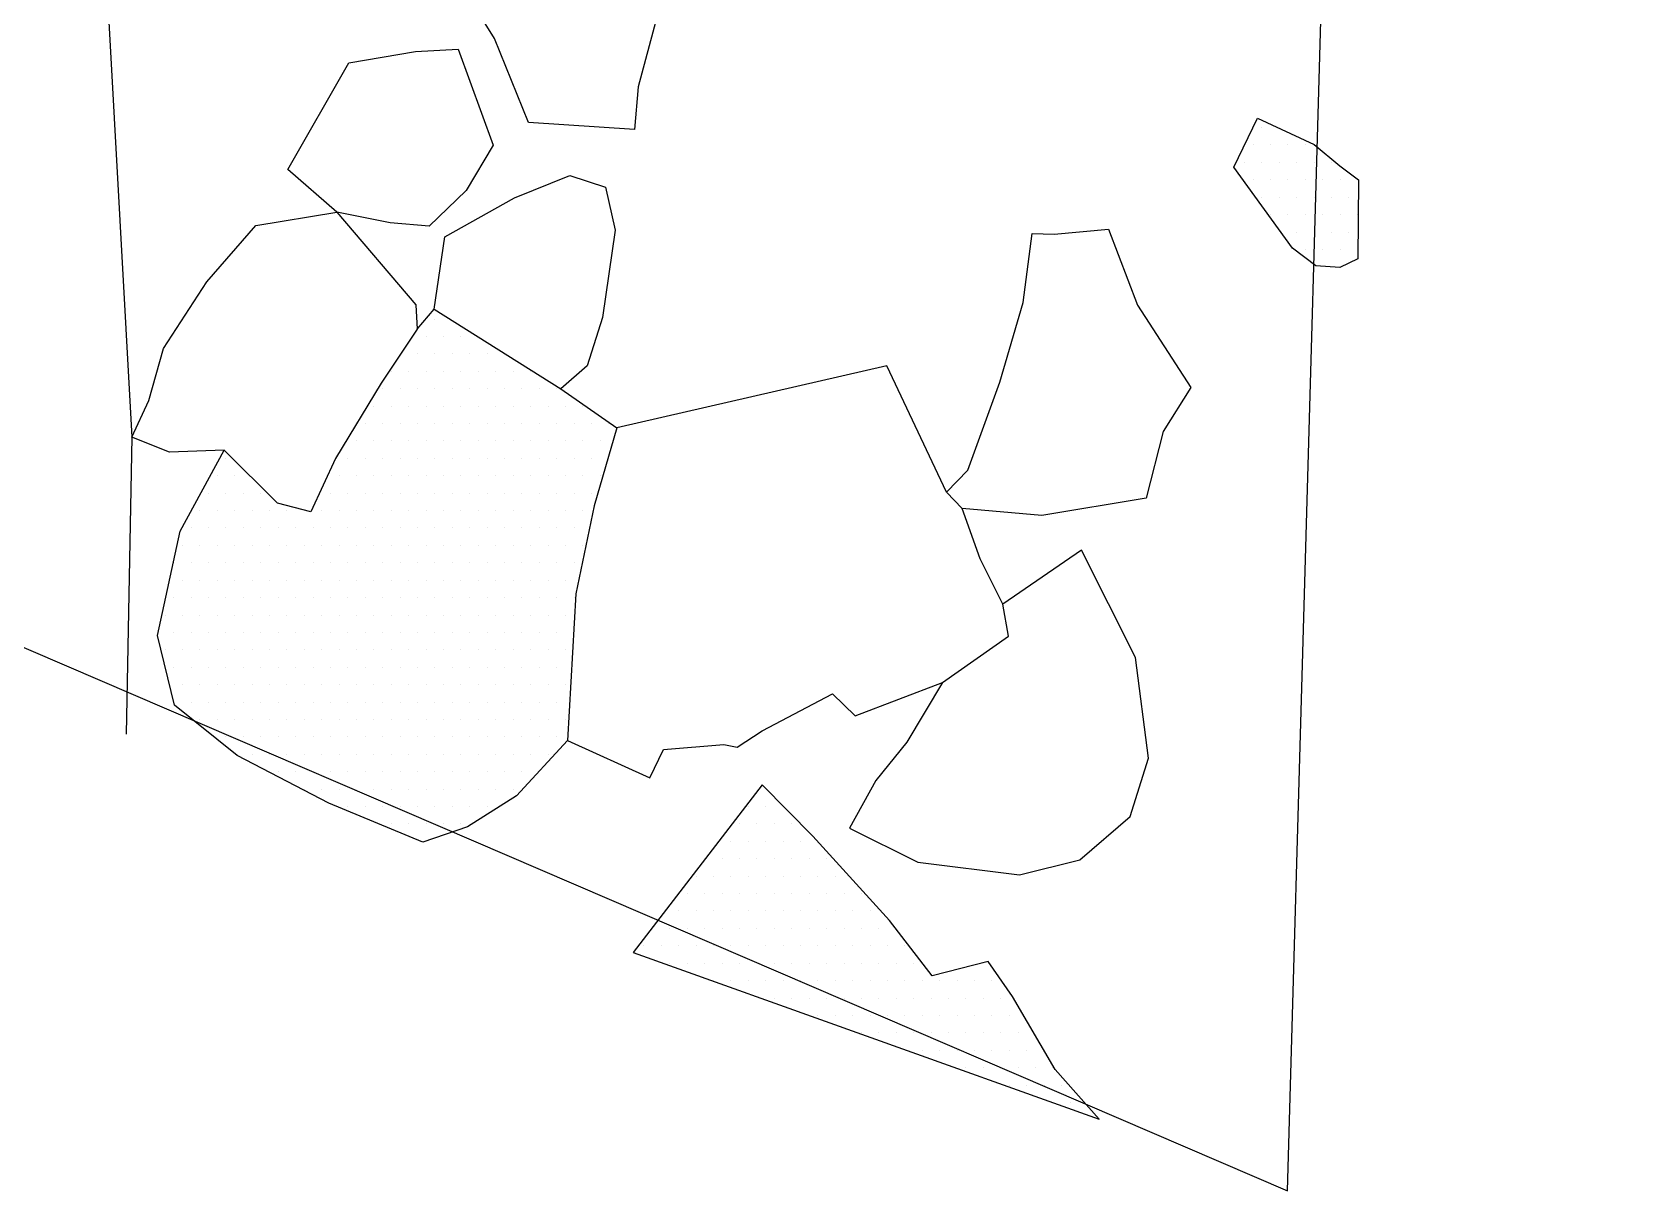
# Model space of a CAD drawing. Header units: metres. Extents: x -12.64 to -9.48, y -12.29 to -8.34.
# Drawn here: x -10.633 to -9.475, y -12.288 to -11.457 of the extents above; entities that cross this region are included whole.
import ezdxf

# ---------------------------------------------------------------- set-up
doc = ezdxf.new("R2010")
doc.units = ezdxf.units.M
doc.header["$LTSCALE"] = 25
doc.header["$MEASUREMENT"] = 0
doc.linetypes.add('STRICHPUNKTX2', pattern=[2, 1, -0.5, 0, -0.5])
doc.layers.get('0').update_dxf_attribs({"linetype": 'CONTINUOUS'})
for name, color, linetype in [('BEFUND', 1, 'CONTINUOUS'), ('GRABUNGSGRENZE', 3, 'STRICHPUNKTX2'), ('STEINE', 4, 'CONTINUOUS'), ('STEINESCHRAFF', 4, 'CONTINUOUS')]:
    doc.layers.add(name, color=color, linetype=linetype)

# ---------------------------------------------------------------- blocks, each defined once
blk = doc.blocks.new('*X3')
at = {"color": 0}
for p, q in [((-975, -1152.5), (-975, -1152.5)), ((-975.625, -1153.75), (-975.625, -1153.75)), ((-974.375, -1153.75), (-974.375, -1153.75)), ((-973.125, -1153.75), (-973.125, -1153.75)), ((-971.875, -1153.75), (-971.875, -1153.75)), ((-976.25, -1155), (-976.25, -1155)), ((-975, -1155), (-975, -1155)), ((-973.75, -1155), (-973.75, -1155)), ((-972.5, -1155), (-972.5, -1155)), ((-971.25, -1155), (-971.25, -1155)), ((-970, -1155), (-970, -1155)), ((-975.625, -1156.25), (-975.625, -1156.25)), ((-974.375, -1156.25), (-974.375, -1156.25)), ((-973.125, -1156.25), (-973.125, -1156.25)), ((-971.875, -1156.25), (-971.875, -1156.25)), ((-970.625, -1156.25), (-970.625, -1156.25)), ((-969.375, -1156.25), (-969.375, -1156.25)), ((-968.125, -1156.25), (-968.125, -1156.25)), ((-975, -1157.5), (-975, -1157.5)), ((-973.75, -1157.5), (-973.75, -1157.5)), ((-972.5, -1157.5), (-972.5, -1157.5)), ((-971.25, -1157.5), (-971.25, -1157.5)), ((-970, -1157.5), (-970, -1157.5)), ((-968.75, -1157.5), (-968.75, -1157.5)), ((-974.375, -1158.75), (-974.375, -1158.75)), ((-973.125, -1158.75), (-973.125, -1158.75)), ((-971.875, -1158.75), (-971.875, -1158.75)), ((-970.625, -1158.75), (-970.625, -1158.75)), ((-969.375, -1158.75), (-969.375, -1158.75)), ((-968.125, -1158.75), (-968.125, -1158.75)), ((-972.5, -1160), (-972.5, -1160)), ((-971.25, -1160), (-971.25, -1160)), ((-970, -1160), (-970, -1160)), ((-968.75, -1160), (-968.75, -1160)), ((-971.875, -1161.25), (-971.875, -1161.25)), ((-970.625, -1161.25), (-970.625, -1161.25)), ((-969.375, -1161.25), (-969.375, -1161.25)), ((-968.125, -1161.25), (-968.125, -1161.25)), ((-970, -1162.5), (-970, -1162.5)), ((-1034.375, -1166.25), (-1034.375, -1166.25)), ((-1035, -1167.5), (-1035, -1167.5)), ((-1033.75, -1167.5), (-1033.75, -1167.5)), ((-1032.5, -1167.5), (-1032.5, -1167.5)), ((-1035.625, -1168.75), (-1035.625, -1168.75)), ((-1034.375, -1168.75), (-1034.375, -1168.75)), ((-1033.125, -1168.75), (-1033.125, -1168.75)), ((-1031.875, -1168.75), (-1031.875, -1168.75)), ((-1030.625, -1168.75), (-1030.625, -1168.75)), ((-1029.375, -1168.75), (-1029.375, -1168.75)), ((-1037.5, -1170), (-1037.5, -1170)), ((-1036.25, -1170), (-1036.25, -1170)), ((-1035, -1170), (-1035, -1170)), ((-1033.75, -1170), (-1033.75, -1170)), ((-1032.5, -1170), (-1032.5, -1170)), ((-1031.25, -1170), (-1031.25, -1170)), ((-1030, -1170), (-1030, -1170)), ((-1028.75, -1170), (-1028.75, -1170)), ((-1027.5, -1170), (-1027.5, -1170)), ((-1038.125, -1171.25), (-1038.125, -1171.25)), ((-1036.875, -1171.25), (-1036.875, -1171.25)), ((-1035.625, -1171.25), (-1035.625, -1171.25)), ((-1034.375, -1171.25), (-1034.375, -1171.25)), ((-1033.125, -1171.25), (-1033.125, -1171.25)), ((-1031.875, -1171.25), (-1031.875, -1171.25)), ((-1030.625, -1171.25), (-1030.625, -1171.25)), ((-1029.375, -1171.25), (-1029.375, -1171.25)), ((-1028.125, -1171.25), (-1028.125, -1171.25)), ((-1026.875, -1171.25), (-1026.875, -1171.25)), ((-1025.625, -1171.25), (-1025.625, -1171.25)), ((-1038.75, -1172.5), (-1038.75, -1172.5)), ((-1037.5, -1172.5), (-1037.5, -1172.5)), ((-1036.25, -1172.5), (-1036.25, -1172.5)), ((-1035, -1172.5), (-1035, -1172.5)), ((-1033.75, -1172.5), (-1033.75, -1172.5)), ((-1032.5, -1172.5), (-1032.5, -1172.5)), ((-1031.25, -1172.5), (-1031.25, -1172.5)), ((-1030, -1172.5), (-1030, -1172.5)), ((-1028.75, -1172.5), (-1028.75, -1172.5)), ((-1027.5, -1172.5), (-1027.5, -1172.5)), ((-1026.25, -1172.5), (-1026.25, -1172.5)), ((-1025, -1172.5), (-1025, -1172.5)), ((-1023.75, -1172.5), (-1023.75, -1172.5)), ((-1039.375, -1173.75), (-1039.375, -1173.75)), ((-1038.125, -1173.75), (-1038.125, -1173.75)), ((-1036.875, -1173.75), (-1036.875, -1173.75)), ((-1035.625, -1173.75), (-1035.625, -1173.75)), ((-1034.375, -1173.75), (-1034.375, -1173.75)), ((-1033.125, -1173.75), (-1033.125, -1173.75)), ((-1031.875, -1173.75), (-1031.875, -1173.75)), ((-1030.625, -1173.75), (-1030.625, -1173.75)), ((-1029.375, -1173.75), (-1029.375, -1173.75)), ((-1028.125, -1173.75), (-1028.125, -1173.75)), ((-1026.875, -1173.75), (-1026.875, -1173.75)), ((-1025.625, -1173.75), (-1025.625, -1173.75)), ((-1024.375, -1173.75), (-1024.375, -1173.75)), ((-1023.125, -1173.75), (-1023.125, -1173.75)), ((-1021.875, -1173.75), (-1021.875, -1173.75)), ((-1040, -1175), (-1040, -1175)), ((-1038.75, -1175), (-1038.75, -1175)), ((-1037.5, -1175), (-1037.5, -1175)), ((-1036.25, -1175), (-1036.25, -1175)), ((-1035, -1175), (-1035, -1175)), ((-1033.75, -1175), (-1033.75, -1175)), ((-1032.5, -1175), (-1032.5, -1175)), ((-1031.25, -1175), (-1031.25, -1175)), ((-1030, -1175), (-1030, -1175)), ((-1028.75, -1175), (-1028.75, -1175)), ((-1027.5, -1175), (-1027.5, -1175)), ((-1026.25, -1175), (-1026.25, -1175)), ((-1025, -1175), (-1025, -1175)), ((-1023.75, -1175), (-1023.75, -1175)), ((-1022.5, -1175), (-1022.5, -1175)), ((-1049.375, -1176.25), (-1049.375, -1176.25)), ((-1040.625, -1176.25), (-1040.625, -1176.25)), ((-1039.375, -1176.25), (-1039.375, -1176.25)), ((-1038.125, -1176.25), (-1038.125, -1176.25)), ((-1036.875, -1176.25), (-1036.875, -1176.25)), ((-1035.625, -1176.25), (-1035.625, -1176.25)), ((-1034.375, -1176.25), (-1034.375, -1176.25)), ((-1033.125, -1176.25), (-1033.125, -1176.25)), ((-1031.875, -1176.25), (-1031.875, -1176.25)), ((-1030.625, -1176.25), (-1030.625, -1176.25)), ((-1029.375, -1176.25), (-1029.375, -1176.25)), ((-1028.125, -1176.25), (-1028.125, -1176.25)), ((-1026.875, -1176.25), (-1026.875, -1176.25)), ((-1025.625, -1176.25), (-1025.625, -1176.25)), ((-1024.375, -1176.25), (-1024.375, -1176.25)), ((-1023.125, -1176.25), (-1023.125, -1176.25)), ((-1050, -1177.5), (-1050, -1177.5)), ((-1048.75, -1177.5), (-1048.75, -1177.5)), ((-1041.25, -1177.5), (-1041.25, -1177.5)), ((-1040, -1177.5), (-1040, -1177.5)), ((-1038.75, -1177.5), (-1038.75, -1177.5)), ((-1037.5, -1177.5), (-1037.5, -1177.5)), ((-1036.25, -1177.5), (-1036.25, -1177.5)), ((-1035, -1177.5), (-1035, -1177.5)), ((-1033.75, -1177.5), (-1033.75, -1177.5)), ((-1032.5, -1177.5), (-1032.5, -1177.5)), ((-1031.25, -1177.5), (-1031.25, -1177.5)), ((-1030, -1177.5), (-1030, -1177.5)), ((-1028.75, -1177.5), (-1028.75, -1177.5)), ((-1027.5, -1177.5), (-1027.5, -1177.5)), ((-1026.25, -1177.5), (-1026.25, -1177.5)), ((-1025, -1177.5), (-1025, -1177.5)), ((-1023.75, -1177.5), (-1023.75, -1177.5)), ((-1022.5, -1177.5), (-1022.5, -1177.5)), ((-1050.625, -1178.75), (-1050.625, -1178.75)), ((-1049.375, -1178.75), (-1049.375, -1178.75)), ((-1048.125, -1178.75), (-1048.125, -1178.75)), ((-1046.875, -1178.75), (-1046.875, -1178.75)), ((-1041.875, -1178.75), (-1041.875, -1178.75)), ((-1040.625, -1178.75), (-1040.625, -1178.75)), ((-1039.375, -1178.75), (-1039.375, -1178.75)), ((-1038.125, -1178.75), (-1038.125, -1178.75)), ((-1036.875, -1178.75), (-1036.875, -1178.75)), ((-1035.625, -1178.75), (-1035.625, -1178.75)), ((-1034.375, -1178.75), (-1034.375, -1178.75)), ((-1033.125, -1178.75), (-1033.125, -1178.75)), ((-1031.875, -1178.75), (-1031.875, -1178.75)), ((-1030.625, -1178.75), (-1030.625, -1178.75)), ((-1029.375, -1178.75), (-1029.375, -1178.75)), ((-1028.125, -1178.75), (-1028.125, -1178.75)), ((-1026.875, -1178.75), (-1026.875, -1178.75)), ((-1025.625, -1178.75), (-1025.625, -1178.75)), ((-1024.375, -1178.75), (-1024.375, -1178.75)), ((-1023.125, -1178.75), (-1023.125, -1178.75)), ((-1051.25, -1180), (-1051.25, -1180)), ((-1050, -1180), (-1050, -1180)), ((-1048.75, -1180), (-1048.75, -1180)), ((-1047.5, -1180), (-1047.5, -1180)), ((-1046.25, -1180), (-1046.25, -1180)), ((-1045, -1180), (-1045, -1180)), ((-1043.75, -1180), (-1043.75, -1180)), ((-1042.5, -1180), (-1042.5, -1180)), ((-1041.25, -1180), (-1041.25, -1180)), ((-1040, -1180), (-1040, -1180)), ((-1038.75, -1180), (-1038.75, -1180)), ((-1037.5, -1180), (-1037.5, -1180)), ((-1036.25, -1180), (-1036.25, -1180)), ((-1035, -1180), (-1035, -1180)), ((-1033.75, -1180), (-1033.75, -1180)), ((-1032.5, -1180), (-1032.5, -1180)), ((-1031.25, -1180), (-1031.25, -1180)), ((-1030, -1180), (-1030, -1180)), ((-1028.75, -1180), (-1028.75, -1180)), ((-1027.5, -1180), (-1027.5, -1180)), ((-1026.25, -1180), (-1026.25, -1180)), ((-1025, -1180), (-1025, -1180)), ((-1023.75, -1180), (-1023.75, -1180)), ((-1051.875, -1181.25), (-1051.875, -1181.25)), ((-1050.625, -1181.25), (-1050.625, -1181.25)), ((-1049.375, -1181.25), (-1049.375, -1181.25)), ((-1048.125, -1181.25), (-1048.125, -1181.25)), ((-1046.875, -1181.25), (-1046.875, -1181.25)), ((-1045.625, -1181.25), (-1045.625, -1181.25)), ((-1044.375, -1181.25), (-1044.375, -1181.25)), ((-1043.125, -1181.25), (-1043.125, -1181.25)), ((-1041.875, -1181.25), (-1041.875, -1181.25)), ((-1040.625, -1181.25), (-1040.625, -1181.25)), ((-1039.375, -1181.25), (-1039.375, -1181.25)), ((-1038.125, -1181.25), (-1038.125, -1181.25)), ((-1036.875, -1181.25), (-1036.875, -1181.25)), ((-1035.625, -1181.25), (-1035.625, -1181.25)), ((-1034.375, -1181.25), (-1034.375, -1181.25)), ((-1033.125, -1181.25), (-1033.125, -1181.25)), ((-1031.875, -1181.25), (-1031.875, -1181.25)), ((-1030.625, -1181.25), (-1030.625, -1181.25)), ((-1029.375, -1181.25), (-1029.375, -1181.25)), ((-1028.125, -1181.25), (-1028.125, -1181.25)), ((-1026.875, -1181.25), (-1026.875, -1181.25)), ((-1025.625, -1181.25), (-1025.625, -1181.25)), ((-1024.375, -1181.25), (-1024.375, -1181.25)), ((-1052.5, -1182.5), (-1052.5, -1182.5)), ((-1051.25, -1182.5), (-1051.25, -1182.5)), ((-1050, -1182.5), (-1050, -1182.5)), ((-1048.75, -1182.5), (-1048.75, -1182.5)), ((-1047.5, -1182.5), (-1047.5, -1182.5)), ((-1046.25, -1182.5), (-1046.25, -1182.5)), ((-1045, -1182.5), (-1045, -1182.5)), ((-1043.75, -1182.5), (-1043.75, -1182.5)), ((-1042.5, -1182.5), (-1042.5, -1182.5)), ((-1041.25, -1182.5), (-1041.25, -1182.5)), ((-1040, -1182.5), (-1040, -1182.5)), ((-1038.75, -1182.5), (-1038.75, -1182.5)), ((-1037.5, -1182.5), (-1037.5, -1182.5)), ((-1036.25, -1182.5), (-1036.25, -1182.5)), ((-1035, -1182.5), (-1035, -1182.5)), ((-1033.75, -1182.5), (-1033.75, -1182.5)), ((-1032.5, -1182.5), (-1032.5, -1182.5)), ((-1031.25, -1182.5), (-1031.25, -1182.5)), ((-1030, -1182.5), (-1030, -1182.5)), ((-1028.75, -1182.5), (-1028.75, -1182.5)), ((-1027.5, -1182.5), (-1027.5, -1182.5)), ((-1026.25, -1182.5), (-1026.25, -1182.5)), ((-1025, -1182.5), (-1025, -1182.5)), ((-1023.75, -1182.5), (-1023.75, -1182.5)), ((-1053.125, -1183.75), (-1053.125, -1183.75)), ((-1051.875, -1183.75), (-1051.875, -1183.75)), ((-1050.625, -1183.75), (-1050.625, -1183.75)), ((-1049.375, -1183.75), (-1049.375, -1183.75)), ((-1048.125, -1183.75), (-1048.125, -1183.75)), ((-1046.875, -1183.75), (-1046.875, -1183.75)), ((-1045.625, -1183.75), (-1045.625, -1183.75)), ((-1044.375, -1183.75), (-1044.375, -1183.75)), ((-1043.125, -1183.75), (-1043.125, -1183.75)), ((-1041.875, -1183.75), (-1041.875, -1183.75)), ((-1040.625, -1183.75), (-1040.625, -1183.75)), ((-1039.375, -1183.75), (-1039.375, -1183.75)), ((-1038.125, -1183.75), (-1038.125, -1183.75)), ((-1036.875, -1183.75), (-1036.875, -1183.75)), ((-1035.625, -1183.75), (-1035.625, -1183.75)), ((-1034.375, -1183.75), (-1034.375, -1183.75)), ((-1033.125, -1183.75), (-1033.125, -1183.75)), ((-1031.875, -1183.75), (-1031.875, -1183.75)), ((-1030.625, -1183.75), (-1030.625, -1183.75)), ((-1029.375, -1183.75), (-1029.375, -1183.75)), ((-1028.125, -1183.75), (-1028.125, -1183.75)), ((-1026.875, -1183.75), (-1026.875, -1183.75)), ((-1025.625, -1183.75), (-1025.625, -1183.75)), ((-1024.375, -1183.75), (-1024.375, -1183.75)), ((-1052.5, -1185), (-1052.5, -1185)), ((-1051.25, -1185), (-1051.25, -1185)), ((-1050, -1185), (-1050, -1185)), ((-1048.75, -1185), (-1048.75, -1185)), ((-1047.5, -1185), (-1047.5, -1185)), ((-1046.25, -1185), (-1046.25, -1185)), ((-1045, -1185), (-1045, -1185)), ((-1043.75, -1185), (-1043.75, -1185)), ((-1042.5, -1185), (-1042.5, -1185)), ((-1041.25, -1185), (-1041.25, -1185)), ((-1040, -1185), (-1040, -1185)), ((-1038.75, -1185), (-1038.75, -1185)), ((-1037.5, -1185), (-1037.5, -1185)), ((-1036.25, -1185), (-1036.25, -1185)), ((-1035, -1185), (-1035, -1185)), ((-1033.75, -1185), (-1033.75, -1185)), ((-1032.5, -1185), (-1032.5, -1185)), ((-1031.25, -1185), (-1031.25, -1185)), ((-1030, -1185), (-1030, -1185)), ((-1028.75, -1185), (-1028.75, -1185)), ((-1027.5, -1185), (-1027.5, -1185)), ((-1026.25, -1185), (-1026.25, -1185)), ((-1025, -1185), (-1025, -1185)), ((-1053.125, -1186.25), (-1053.125, -1186.25)), ((-1051.875, -1186.25), (-1051.875, -1186.25)), ((-1050.625, -1186.25), (-1050.625, -1186.25)), ((-1049.375, -1186.25), (-1049.375, -1186.25)), ((-1048.125, -1186.25), (-1048.125, -1186.25)), ((-1046.875, -1186.25), (-1046.875, -1186.25)), ((-1045.625, -1186.25), (-1045.625, -1186.25)), ((-1044.375, -1186.25), (-1044.375, -1186.25)), ((-1043.125, -1186.25), (-1043.125, -1186.25)), ((-1041.875, -1186.25), (-1041.875, -1186.25)), ((-1040.625, -1186.25), (-1040.625, -1186.25)), ((-1039.375, -1186.25), (-1039.375, -1186.25)), ((-1038.125, -1186.25), (-1038.125, -1186.25)), ((-1036.875, -1186.25), (-1036.875, -1186.25)), ((-1035.625, -1186.25), (-1035.625, -1186.25)), ((-1034.375, -1186.25), (-1034.375, -1186.25)), ((-1033.125, -1186.25), (-1033.125, -1186.25)), ((-1031.875, -1186.25), (-1031.875, -1186.25)), ((-1030.625, -1186.25), (-1030.625, -1186.25)), ((-1029.375, -1186.25), (-1029.375, -1186.25)), ((-1028.125, -1186.25), (-1028.125, -1186.25)), ((-1026.875, -1186.25), (-1026.875, -1186.25)), ((-1025.625, -1186.25), (-1025.625, -1186.25)), ((-1024.375, -1186.25), (-1024.375, -1186.25)), ((-1053.75, -1187.5), (-1053.75, -1187.5)), ((-1052.5, -1187.5), (-1052.5, -1187.5)), ((-1051.25, -1187.5), (-1051.25, -1187.5)), ((-1050, -1187.5), (-1050, -1187.5)), ((-1048.75, -1187.5), (-1048.75, -1187.5)), ((-1047.5, -1187.5), (-1047.5, -1187.5)), ((-1046.25, -1187.5), (-1046.25, -1187.5)), ((-1045, -1187.5), (-1045, -1187.5)), ((-1043.75, -1187.5), (-1043.75, -1187.5)), ((-1042.5, -1187.5), (-1042.5, -1187.5)), ((-1041.25, -1187.5), (-1041.25, -1187.5)), ((-1040, -1187.5), (-1040, -1187.5)), ((-1038.75, -1187.5), (-1038.75, -1187.5)), ((-1037.5, -1187.5), (-1037.5, -1187.5)), ((-1036.25, -1187.5), (-1036.25, -1187.5)), ((-1035, -1187.5), (-1035, -1187.5)), ((-1033.75, -1187.5), (-1033.75, -1187.5)), ((-1032.5, -1187.5), (-1032.5, -1187.5)), ((-1031.25, -1187.5), (-1031.25, -1187.5)), ((-1030, -1187.5), (-1030, -1187.5)), ((-1028.75, -1187.5), (-1028.75, -1187.5)), ((-1027.5, -1187.5), (-1027.5, -1187.5)), ((-1026.25, -1187.5), (-1026.25, -1187.5)), ((-1025, -1187.5), (-1025, -1187.5)), ((-1053.125, -1188.75), (-1053.125, -1188.75)), ((-1051.875, -1188.75), (-1051.875, -1188.75)), ((-1050.625, -1188.75), (-1050.625, -1188.75)), ((-1049.375, -1188.75), (-1049.375, -1188.75)), ((-1048.125, -1188.75), (-1048.125, -1188.75)), ((-1046.875, -1188.75), (-1046.875, -1188.75)), ((-1045.625, -1188.75), (-1045.625, -1188.75)), ((-1044.375, -1188.75), (-1044.375, -1188.75)), ((-1043.125, -1188.75), (-1043.125, -1188.75)), ((-1041.875, -1188.75), (-1041.875, -1188.75)), ((-1040.625, -1188.75), (-1040.625, -1188.75)), ((-1039.375, -1188.75), (-1039.375, -1188.75)), ((-1038.125, -1188.75), (-1038.125, -1188.75)), ((-1036.875, -1188.75), (-1036.875, -1188.75)), ((-1035.625, -1188.75), (-1035.625, -1188.75)), ((-1034.375, -1188.75), (-1034.375, -1188.75)), ((-1033.125, -1188.75), (-1033.125, -1188.75)), ((-1031.875, -1188.75), (-1031.875, -1188.75)), ((-1030.625, -1188.75), (-1030.625, -1188.75)), ((-1029.375, -1188.75), (-1029.375, -1188.75)), ((-1028.125, -1188.75), (-1028.125, -1188.75)), ((-1026.875, -1188.75), (-1026.875, -1188.75)), ((-1025.625, -1188.75), (-1025.625, -1188.75)), ((-1053.75, -1190), (-1053.75, -1190)), ((-1052.5, -1190), (-1052.5, -1190)), ((-1051.25, -1190), (-1051.25, -1190)), ((-1050, -1190), (-1050, -1190)), ((-1048.75, -1190), (-1048.75, -1190)), ((-1047.5, -1190), (-1047.5, -1190)), ((-1046.25, -1190), (-1046.25, -1190)), ((-1045, -1190), (-1045, -1190)), ((-1043.75, -1190), (-1043.75, -1190)), ((-1042.5, -1190), (-1042.5, -1190)), ((-1041.25, -1190), (-1041.25, -1190)), ((-1040, -1190), (-1040, -1190)), ((-1038.75, -1190), (-1038.75, -1190)), ((-1037.5, -1190), (-1037.5, -1190)), ((-1036.25, -1190), (-1036.25, -1190)), ((-1035, -1190), (-1035, -1190)), ((-1033.75, -1190), (-1033.75, -1190)), ((-1032.5, -1190), (-1032.5, -1190)), ((-1031.25, -1190), (-1031.25, -1190)), ((-1030, -1190), (-1030, -1190)), ((-1028.75, -1190), (-1028.75, -1190)), ((-1027.5, -1190), (-1027.5, -1190)), ((-1026.25, -1190), (-1026.25, -1190)), ((-1025, -1190), (-1025, -1190)), ((-1053.125, -1191.25), (-1053.125, -1191.25)), ((-1051.875, -1191.25), (-1051.875, -1191.25)), ((-1050.625, -1191.25), (-1050.625, -1191.25)), ((-1049.375, -1191.25), (-1049.375, -1191.25)), ((-1048.125, -1191.25), (-1048.125, -1191.25)), ((-1046.875, -1191.25), (-1046.875, -1191.25)), ((-1045.625, -1191.25), (-1045.625, -1191.25)), ((-1044.375, -1191.25), (-1044.375, -1191.25)), ((-1043.125, -1191.25), (-1043.125, -1191.25)), ((-1041.875, -1191.25), (-1041.875, -1191.25)), ((-1040.625, -1191.25), (-1040.625, -1191.25)), ((-1039.375, -1191.25), (-1039.375, -1191.25)), ((-1038.125, -1191.25), (-1038.125, -1191.25)), ((-1036.875, -1191.25), (-1036.875, -1191.25)), ((-1035.625, -1191.25), (-1035.625, -1191.25)), ((-1034.375, -1191.25), (-1034.375, -1191.25)), ((-1033.125, -1191.25), (-1033.125, -1191.25)), ((-1031.875, -1191.25), (-1031.875, -1191.25)), ((-1030.625, -1191.25), (-1030.625, -1191.25)), ((-1029.375, -1191.25), (-1029.375, -1191.25)), ((-1028.125, -1191.25), (-1028.125, -1191.25)), ((-1026.875, -1191.25), (-1026.875, -1191.25)), ((-1025.625, -1191.25), (-1025.625, -1191.25)), ((-1052.5, -1192.5), (-1052.5, -1192.5)), ((-1051.25, -1192.5), (-1051.25, -1192.5)), ((-1050, -1192.5), (-1050, -1192.5)), ((-1048.75, -1192.5), (-1048.75, -1192.5)), ((-1047.5, -1192.5), (-1047.5, -1192.5)), ((-1046.25, -1192.5), (-1046.25, -1192.5)), ((-1045, -1192.5), (-1045, -1192.5)), ((-1043.75, -1192.5), (-1043.75, -1192.5)), ((-1042.5, -1192.5), (-1042.5, -1192.5)), ((-1041.25, -1192.5), (-1041.25, -1192.5)), ((-1040, -1192.5), (-1040, -1192.5)), ((-1038.75, -1192.5), (-1038.75, -1192.5)), ((-1037.5, -1192.5), (-1037.5, -1192.5)), ((-1036.25, -1192.5), (-1036.25, -1192.5)), ((-1035, -1192.5), (-1035, -1192.5)), ((-1033.75, -1192.5), (-1033.75, -1192.5)), ((-1032.5, -1192.5), (-1032.5, -1192.5)), ((-1031.25, -1192.5), (-1031.25, -1192.5)), ((-1030, -1192.5), (-1030, -1192.5)), ((-1028.75, -1192.5), (-1028.75, -1192.5)), ((-1027.5, -1192.5), (-1027.5, -1192.5)), ((-1026.25, -1192.5), (-1026.25, -1192.5)), ((-1025, -1192.5), (-1025, -1192.5)), ((-1051.875, -1193.75), (-1051.875, -1193.75)), ((-1050.625, -1193.75), (-1050.625, -1193.75)), ((-1049.375, -1193.75), (-1049.375, -1193.75)), ((-1048.125, -1193.75), (-1048.125, -1193.75)), ((-1046.875, -1193.75), (-1046.875, -1193.75)), ((-1045.625, -1193.75), (-1045.625, -1193.75)), ((-1044.375, -1193.75), (-1044.375, -1193.75)), ((-1043.125, -1193.75), (-1043.125, -1193.75)), ((-1041.875, -1193.75), (-1041.875, -1193.75)), ((-1040.625, -1193.75), (-1040.625, -1193.75)), ((-1039.375, -1193.75), (-1039.375, -1193.75)), ((-1038.125, -1193.75), (-1038.125, -1193.75)), ((-1036.875, -1193.75), (-1036.875, -1193.75)), ((-1035.625, -1193.75), (-1035.625, -1193.75)), ((-1034.375, -1193.75), (-1034.375, -1193.75)), ((-1033.125, -1193.75), (-1033.125, -1193.75)), ((-1031.875, -1193.75), (-1031.875, -1193.75)), ((-1030.625, -1193.75), (-1030.625, -1193.75)), ((-1029.375, -1193.75), (-1029.375, -1193.75)), ((-1028.125, -1193.75), (-1028.125, -1193.75)), ((-1026.875, -1193.75), (-1026.875, -1193.75)), ((-1025.625, -1193.75), (-1025.625, -1193.75)), ((-1051.25, -1195), (-1051.25, -1195)), ((-1050, -1195), (-1050, -1195)), ((-1048.75, -1195), (-1048.75, -1195)), ((-1047.5, -1195), (-1047.5, -1195)), ((-1046.25, -1195), (-1046.25, -1195)), ((-1045, -1195), (-1045, -1195)), ((-1043.75, -1195), (-1043.75, -1195)), ((-1042.5, -1195), (-1042.5, -1195)), ((-1041.25, -1195), (-1041.25, -1195)), ((-1040, -1195), (-1040, -1195)), ((-1038.75, -1195), (-1038.75, -1195)), ((-1037.5, -1195), (-1037.5, -1195)), ((-1036.25, -1195), (-1036.25, -1195)), ((-1035, -1195), (-1035, -1195)), ((-1033.75, -1195), (-1033.75, -1195)), ((-1032.5, -1195), (-1032.5, -1195)), ((-1031.25, -1195), (-1031.25, -1195)), ((-1030, -1195), (-1030, -1195)), ((-1028.75, -1195), (-1028.75, -1195)), ((-1027.5, -1195), (-1027.5, -1195)), ((-1026.25, -1195), (-1026.25, -1195)), ((-1025, -1195), (-1025, -1195)), ((-1049.375, -1196.25), (-1049.375, -1196.25)), ((-1048.125, -1196.25), (-1048.125, -1196.25)), ((-1046.875, -1196.25), (-1046.875, -1196.25)), ((-1045.625, -1196.25), (-1045.625, -1196.25)), ((-1044.375, -1196.25), (-1044.375, -1196.25)), ((-1043.125, -1196.25), (-1043.125, -1196.25)), ((-1041.875, -1196.25), (-1041.875, -1196.25)), ((-1040.625, -1196.25), (-1040.625, -1196.25)), ((-1039.375, -1196.25), (-1039.375, -1196.25)), ((-1038.125, -1196.25), (-1038.125, -1196.25)), ((-1036.875, -1196.25), (-1036.875, -1196.25)), ((-1035.625, -1196.25), (-1035.625, -1196.25)), ((-1034.375, -1196.25), (-1034.375, -1196.25)), ((-1033.125, -1196.25), (-1033.125, -1196.25)), ((-1031.875, -1196.25), (-1031.875, -1196.25)), ((-1030.625, -1196.25), (-1030.625, -1196.25)), ((-1029.375, -1196.25), (-1029.375, -1196.25)), ((-1028.125, -1196.25), (-1028.125, -1196.25)), ((-1026.875, -1196.25), (-1026.875, -1196.25)), ((-1025.625, -1196.25), (-1025.625, -1196.25)), ((-1047.5, -1197.5), (-1047.5, -1197.5)), ((-1046.25, -1197.5), (-1046.25, -1197.5)), ((-1045, -1197.5), (-1045, -1197.5)), ((-1043.75, -1197.5), (-1043.75, -1197.5)), ((-1042.5, -1197.5), (-1042.5, -1197.5)), ((-1041.25, -1197.5), (-1041.25, -1197.5)), ((-1040, -1197.5), (-1040, -1197.5)), ((-1038.75, -1197.5), (-1038.75, -1197.5)), ((-1037.5, -1197.5), (-1037.5, -1197.5)), ((-1036.25, -1197.5), (-1036.25, -1197.5)), ((-1035, -1197.5), (-1035, -1197.5)), ((-1033.75, -1197.5), (-1033.75, -1197.5)), ((-1032.5, -1197.5), (-1032.5, -1197.5)), ((-1031.25, -1197.5), (-1031.25, -1197.5)), ((-1030, -1197.5), (-1030, -1197.5)), ((-1028.75, -1197.5), (-1028.75, -1197.5)), ((-1027.5, -1197.5), (-1027.5, -1197.5)), ((-1026.25, -1197.5), (-1026.25, -1197.5)), ((-1045.625, -1198.75), (-1045.625, -1198.75)), ((-1044.375, -1198.75), (-1044.375, -1198.75)), ((-1043.125, -1198.75), (-1043.125, -1198.75)), ((-1041.875, -1198.75), (-1041.875, -1198.75)), ((-1040.625, -1198.75), (-1040.625, -1198.75)), ((-1039.375, -1198.75), (-1039.375, -1198.75)), ((-1038.125, -1198.75), (-1038.125, -1198.75)), ((-1036.875, -1198.75), (-1036.875, -1198.75)), ((-1035.625, -1198.75), (-1035.625, -1198.75)), ((-1034.375, -1198.75), (-1034.375, -1198.75)), ((-1033.125, -1198.75), (-1033.125, -1198.75)), ((-1031.875, -1198.75), (-1031.875, -1198.75)), ((-1030.625, -1198.75), (-1030.625, -1198.75)), ((-1029.375, -1198.75), (-1029.375, -1198.75)), ((-1028.125, -1198.75), (-1028.125, -1198.75)), ((-1043.75, -1200), (-1043.75, -1200)), ((-1042.5, -1200), (-1042.5, -1200)), ((-1041.25, -1200), (-1041.25, -1200)), ((-1040, -1200), (-1040, -1200)), ((-1038.75, -1200), (-1038.75, -1200)), ((-1037.5, -1200), (-1037.5, -1200)), ((-1036.25, -1200), (-1036.25, -1200)), ((-1035, -1200), (-1035, -1200)), ((-1033.75, -1200), (-1033.75, -1200)), ((-1032.5, -1200), (-1032.5, -1200)), ((-1031.25, -1200), (-1031.25, -1200)), ((-1030, -1200), (-1030, -1200)), ((-1028.75, -1200), (-1028.75, -1200)), ((-1040.625, -1201.25), (-1040.625, -1201.25)), ((-1039.375, -1201.25), (-1039.375, -1201.25)), ((-1038.125, -1201.25), (-1038.125, -1201.25)), ((-1036.875, -1201.25), (-1036.875, -1201.25)), ((-1035.625, -1201.25), (-1035.625, -1201.25)), ((-1034.375, -1201.25), (-1034.375, -1201.25)), ((-1033.125, -1201.25), (-1033.125, -1201.25)), ((-1031.875, -1201.25), (-1031.875, -1201.25)), ((-1030.625, -1201.25), (-1030.625, -1201.25)), ((-1011.875, -1201.25), (-1011.875, -1201.25)), ((-1010.625, -1201.25), (-1010.625, -1201.25)), ((-1009.375, -1201.25), (-1009.375, -1201.25)), ((-1037.5, -1202.5), (-1037.5, -1202.5)), ((-1036.25, -1202.5), (-1036.25, -1202.5)), ((-1035, -1202.5), (-1035, -1202.5)), ((-1033.75, -1202.5), (-1033.75, -1202.5)), ((-1032.5, -1202.5), (-1032.5, -1202.5)), ((-1012.5, -1202.5), (-1012.5, -1202.5)), ((-1011.25, -1202.5), (-1011.25, -1202.5)), ((-1010, -1202.5), (-1010, -1202.5)), ((-1008.75, -1202.5), (-1008.75, -1202.5)), ((-1013.125, -1203.75), (-1013.125, -1203.75)), ((-1011.875, -1203.75), (-1011.875, -1203.75)), ((-1010.625, -1203.75), (-1010.625, -1203.75)), ((-1009.375, -1203.75), (-1009.375, -1203.75)), ((-1008.125, -1203.75), (-1008.125, -1203.75)), ((-1013.75, -1205), (-1013.75, -1205)), ((-1012.5, -1205), (-1012.5, -1205)), ((-1011.25, -1205), (-1011.25, -1205)), ((-1010, -1205), (-1010, -1205)), ((-1008.75, -1205), (-1008.75, -1205)), ((-1007.5, -1205), (-1007.5, -1205)), ((-1006.25, -1205), (-1006.25, -1205)), ((-1015.625, -1206.25), (-1015.625, -1206.25)), ((-1014.375, -1206.25), (-1014.375, -1206.25)), ((-1013.125, -1206.25), (-1013.125, -1206.25)), ((-1011.875, -1206.25), (-1011.875, -1206.25)), ((-1010.625, -1206.25), (-1010.625, -1206.25)), ((-1009.375, -1206.25), (-1009.375, -1206.25)), ((-1008.125, -1206.25), (-1008.125, -1206.25)), ((-1006.875, -1206.25), (-1006.875, -1206.25)), ((-1005.625, -1206.25), (-1005.625, -1206.25)), ((-1016.25, -1207.5), (-1016.25, -1207.5)), ((-1015, -1207.5), (-1015, -1207.5)), ((-1013.75, -1207.5), (-1013.75, -1207.5)), ((-1012.5, -1207.5), (-1012.5, -1207.5)), ((-1011.25, -1207.5), (-1011.25, -1207.5)), ((-1010, -1207.5), (-1010, -1207.5)), ((-1008.75, -1207.5), (-1008.75, -1207.5)), ((-1007.5, -1207.5), (-1007.5, -1207.5)), ((-1006.25, -1207.5), (-1006.25, -1207.5)), ((-1005, -1207.5), (-1005, -1207.5)), ((-1003.75, -1207.5), (-1003.75, -1207.5)), ((-1016.875, -1208.75), (-1016.875, -1208.75)), ((-1015.625, -1208.75), (-1015.625, -1208.75)), ((-1014.375, -1208.75), (-1014.375, -1208.75)), ((-1013.125, -1208.75), (-1013.125, -1208.75)), ((-1011.875, -1208.75), (-1011.875, -1208.75)), ((-1010.625, -1208.75), (-1010.625, -1208.75)), ((-1009.375, -1208.75), (-1009.375, -1208.75)), ((-1008.125, -1208.75), (-1008.125, -1208.75)), ((-1006.875, -1208.75), (-1006.875, -1208.75)), ((-1005.625, -1208.75), (-1005.625, -1208.75)), ((-1004.375, -1208.75), (-1004.375, -1208.75)), ((-1003.125, -1208.75), (-1003.125, -1208.75)), ((-1018.75, -1210), (-1018.75, -1210)), ((-1017.5, -1210), (-1017.5, -1210)), ((-1016.25, -1210), (-1016.25, -1210)), ((-1015, -1210), (-1015, -1210)), ((-1013.75, -1210), (-1013.75, -1210)), ((-1012.5, -1210), (-1012.5, -1210)), ((-1011.25, -1210), (-1011.25, -1210)), ((-1010, -1210), (-1010, -1210)), ((-1008.75, -1210), (-1008.75, -1210)), ((-1007.5, -1210), (-1007.5, -1210)), ((-1006.25, -1210), (-1006.25, -1210)), ((-1005, -1210), (-1005, -1210)), ((-1003.75, -1210), (-1003.75, -1210)), ((-1002.5, -1210), (-1002.5, -1210)), ((-1019.375, -1211.25), (-1019.375, -1211.25)), ((-1018.125, -1211.25), (-1018.125, -1211.25)), ((-1016.875, -1211.25), (-1016.875, -1211.25)), ((-1015.625, -1211.25), (-1015.625, -1211.25)), ((-1014.375, -1211.25), (-1014.375, -1211.25)), ((-1013.125, -1211.25), (-1013.125, -1211.25)), ((-1011.875, -1211.25), (-1011.875, -1211.25)), ((-1010.625, -1211.25), (-1010.625, -1211.25)), ((-1009.375, -1211.25), (-1009.375, -1211.25)), ((-1008.125, -1211.25), (-1008.125, -1211.25)), ((-1006.875, -1211.25), (-1006.875, -1211.25)), ((-1005.625, -1211.25), (-1005.625, -1211.25)), ((-1004.375, -1211.25), (-1004.375, -1211.25)), ((-1003.125, -1211.25), (-1003.125, -1211.25)), ((-1001.875, -1211.25), (-1001.875, -1211.25)), ((-1000.625, -1211.25), (-1000.625, -1211.25)), ((-1017.5, -1212.5), (-1017.5, -1212.5)), ((-1016.25, -1212.5), (-1016.25, -1212.5)), ((-1015, -1212.5), (-1015, -1212.5)), ((-1013.75, -1212.5), (-1013.75, -1212.5)), ((-1012.5, -1212.5), (-1012.5, -1212.5)), ((-1011.25, -1212.5), (-1011.25, -1212.5)), ((-1010, -1212.5), (-1010, -1212.5)), ((-1008.75, -1212.5), (-1008.75, -1212.5)), ((-1007.5, -1212.5), (-1007.5, -1212.5)), ((-1006.25, -1212.5), (-1006.25, -1212.5)), ((-1005, -1212.5), (-1005, -1212.5)), ((-1003.75, -1212.5), (-1003.75, -1212.5)), ((-1002.5, -1212.5), (-1002.5, -1212.5)), ((-1001.25, -1212.5), (-1001.25, -1212.5)), ((-1000, -1212.5), (-1000, -1212.5)), ((-995, -1212.5), (-995, -1212.5)), ((-1014.375, -1213.75), (-1014.375, -1213.75)), ((-1013.125, -1213.75), (-1013.125, -1213.75)), ((-1011.875, -1213.75), (-1011.875, -1213.75)), ((-1010.625, -1213.75), (-1010.625, -1213.75)), ((-1009.375, -1213.75), (-1009.375, -1213.75)), ((-1008.125, -1213.75), (-1008.125, -1213.75)), ((-1006.875, -1213.75), (-1006.875, -1213.75)), ((-1005.625, -1213.75), (-1005.625, -1213.75)), ((-1004.375, -1213.75), (-1004.375, -1213.75)), ((-1003.125, -1213.75), (-1003.125, -1213.75)), ((-1001.875, -1213.75), (-1001.875, -1213.75)), ((-1000.625, -1213.75), (-1000.625, -1213.75)), ((-999.375, -1213.75), (-999.375, -1213.75)), ((-998.125, -1213.75), (-998.125, -1213.75)), ((-996.875, -1213.75), (-996.875, -1213.75)), ((-995.625, -1213.75), (-995.625, -1213.75)), ((-994.375, -1213.75), (-994.375, -1213.75)), ((-1010, -1215), (-1010, -1215)), ((-1008.75, -1215), (-1008.75, -1215)), ((-1007.5, -1215), (-1007.5, -1215)), ((-1006.25, -1215), (-1006.25, -1215)), ((-1005, -1215), (-1005, -1215)), ((-1003.75, -1215), (-1003.75, -1215)), ((-1002.5, -1215), (-1002.5, -1215)), ((-1001.25, -1215), (-1001.25, -1215)), ((-1000, -1215), (-1000, -1215)), ((-998.75, -1215), (-998.75, -1215)), ((-997.5, -1215), (-997.5, -1215)), ((-996.25, -1215), (-996.25, -1215)), ((-995, -1215), (-995, -1215)), ((-993.75, -1215), (-993.75, -1215)), ((-1006.875, -1216.25), (-1006.875, -1216.25)), ((-1005.625, -1216.25), (-1005.625, -1216.25)), ((-1004.375, -1216.25), (-1004.375, -1216.25)), ((-1003.125, -1216.25), (-1003.125, -1216.25)), ((-1001.875, -1216.25), (-1001.875, -1216.25)), ((-1000.625, -1216.25), (-1000.625, -1216.25)), ((-999.375, -1216.25), (-999.375, -1216.25)), ((-998.125, -1216.25), (-998.125, -1216.25)), ((-996.875, -1216.25), (-996.875, -1216.25)), ((-995.625, -1216.25), (-995.625, -1216.25)), ((-994.375, -1216.25), (-994.375, -1216.25)), ((-993.125, -1216.25), (-993.125, -1216.25)), ((-1003.75, -1217.5), (-1003.75, -1217.5)), ((-1002.5, -1217.5), (-1002.5, -1217.5)), ((-1001.25, -1217.5), (-1001.25, -1217.5)), ((-1000, -1217.5), (-1000, -1217.5)), ((-998.75, -1217.5), (-998.75, -1217.5)), ((-997.5, -1217.5), (-997.5, -1217.5)), ((-996.25, -1217.5), (-996.25, -1217.5)), ((-995, -1217.5), (-995, -1217.5)), ((-993.75, -1217.5), (-993.75, -1217.5)), ((-992.5, -1217.5), (-992.5, -1217.5)), ((-999.375, -1218.75), (-999.375, -1218.75)), ((-998.125, -1218.75), (-998.125, -1218.75)), ((-996.875, -1218.75), (-996.875, -1218.75)), ((-995.625, -1218.75), (-995.625, -1218.75)), ((-994.375, -1218.75), (-994.375, -1218.75)), ((-993.125, -1218.75), (-993.125, -1218.75)), ((-991.875, -1218.75), (-991.875, -1218.75)), ((-996.25, -1220), (-996.25, -1220)), ((-995, -1220), (-995, -1220)), ((-993.75, -1220), (-993.75, -1220)), ((-992.5, -1220), (-992.5, -1220)), ((-991.25, -1220), (-991.25, -1220)), ((-990, -1220), (-990, -1220)), ((-993.125, -1221.25), (-993.125, -1221.25)), ((-991.875, -1221.25), (-991.875, -1221.25)), ((-990.625, -1221.25), (-990.625, -1221.25)), ((-989.375, -1221.25), (-989.375, -1221.25)), ((-990, -1222.5), (-990, -1222.5)), ((-988.75, -1222.5), (-988.75, -1222.5))]:
    blk.add_line(p, q, dxfattribs=at)

msp = doc.modelspace()

# ---------------------------------------------------------------- linework, layer by layer
at = {"layer": 'BEFUND'}
msp.add_lwpolyline([(-10.5826, -11.3624), (-10.5614, -11.7474), (-10.5653, -11.9606)], dxfattribs=at)
at = {"layer": 'GRABUNGSGRENZE', "flags": 128}
msp.add_lwpolyline([(-11.8096, -11.4204), (-11.579, -11.4428), (-11.2331, -11.6429), (-9.7317, -12.2884), (-9.6865, -10.7155), (-9.5565, -10.0305), (-9.4751, -9.22), (-11.6308, -8.3415)], dxfattribs=at)
at = {"layer": 'STEINE'}
for points in [[(-10.2765, -11.5213), (-10.301, -11.4611), (-10.3168, -11.4356), (-10.3189, -11.3862), (-10.3108, -11.3459), (-10.293, -11.2954), (-10.2363, -11.3234), (-10.2047, -11.3856), (-10.1847, -11.4468), (-10.1979, -11.4957), (-10.2005, -11.5263), (-10.2765, -11.5213)], [(-10.3478, -11.5958), (-10.3758, -11.5933), (-10.4141, -11.5857), (-10.4493, -11.5551), (-10.4055, -11.4786), (-10.3576, -11.4704), (-10.327, -11.4688), (-10.3019, -11.5376), (-10.3213, -11.5703), (-10.3478, -11.5958)], [(-9.7113, -11.6244), (-9.7281, -11.6116), (-9.77, -11.5535), (-9.7532, -11.5183), (-9.7124, -11.5371), (-9.694, -11.5524), (-9.6807, -11.5626), (-9.6812, -11.6192), (-9.694, -11.6254), (-9.7113, -11.6244)], [(-10.3442, -11.6555), (-10.3366, -11.6034), (-10.2866, -11.5754), (-10.2468, -11.5595), (-10.2213, -11.5677), (-10.2142, -11.5988), (-10.2233, -11.6615), (-10.2345, -11.6962), (-10.2533, -11.7125)], [(-10.495, -11.7566), (-10.5343, -11.7581), (-10.5614, -11.7474), (-10.5491, -11.7209), (-10.5385, -11.6837), (-10.5074, -11.6357), (-10.4722, -11.5954), (-10.4141, -11.5857), (-10.3574, -11.6524), (-10.3564, -11.6698), (-10.3824, -11.7085), (-10.415, -11.7626), (-10.4328, -11.8009), (-10.4568, -11.7948), (-10.495, -11.7566)], [(-9.9764, -11.7868), (-9.9611, -11.7709), (-9.9382, -11.7077), (-9.9214, -11.6505), (-9.9148, -11.6011), (-9.899, -11.6016), (-9.8602, -11.598), (-9.8393, -11.6525), (-9.801, -11.7116), (-9.8208, -11.7433), (-9.833, -11.7912), (-9.908, -11.8035), (-9.9651, -11.7985)], [(-10.3564, -11.6698), (-10.3442, -11.6555), (-10.2533, -11.7125), (-10.213, -11.7405)], [(-10.2293, -11.7966), (-10.2425, -11.8599), (-10.2485, -11.965), (-10.1894, -11.9919), (-10.1797, -11.9715), (-10.1363, -11.9679), (-10.1267, -11.97), (-10.1088, -11.9582), (-10.0583, -11.9317), (-10.042, -11.9475), (-9.9793, -11.9234), (-9.9319, -11.8902), (-9.936, -11.8673), (-9.9523, -11.8347), (-9.9651, -11.7985), (-9.9764, -11.7868), (-10.0193, -11.696), (-10.213, -11.7405), (-10.2293, -11.7966)], [(-10.2485, -11.965), (-10.2852, -12.0048), (-10.3204, -12.0272), (-10.3525, -12.038), (-10.4199, -12.01), (-10.4857, -11.9759), (-10.5306, -11.9397), (-10.5429, -11.8897), (-10.5266, -11.8147), (-10.495, -11.7566)], [(-9.9793, -11.9234), (-10.0048, -11.9663), (-10.0272, -11.9939), (-10.046, -12.028), (-9.9971, -12.0525), (-9.9241, -12.0616), (-9.8808, -12.0509), (-9.8446, -12.0197), (-9.8314, -11.9779), (-9.8406, -11.9055), (-9.8794, -11.8285), (-9.936, -11.8673)], [(-9.8669, -12.237), (-9.8985, -12.2013), (-9.9291, -12.1488), (-9.9465, -12.1238), (-9.9868, -12.1341), (-10.0174, -12.0943), (-10.0725, -12.0337), (-10.1088, -11.997), (-10.2015, -12.1174), (-9.8669, -12.237)]]:
    msp.add_lwpolyline(points, dxfattribs=at)

# ---------------------------------------------------------------- block references
at = {"layer": 'STEINESCHRAFF', "xscale": 0.01, "yscale": 0.01, "zscale": 0.01}
msp.add_blockref('*X3', (0, 0), dxfattribs=at)

doc.saveas('drawing.dxf')
